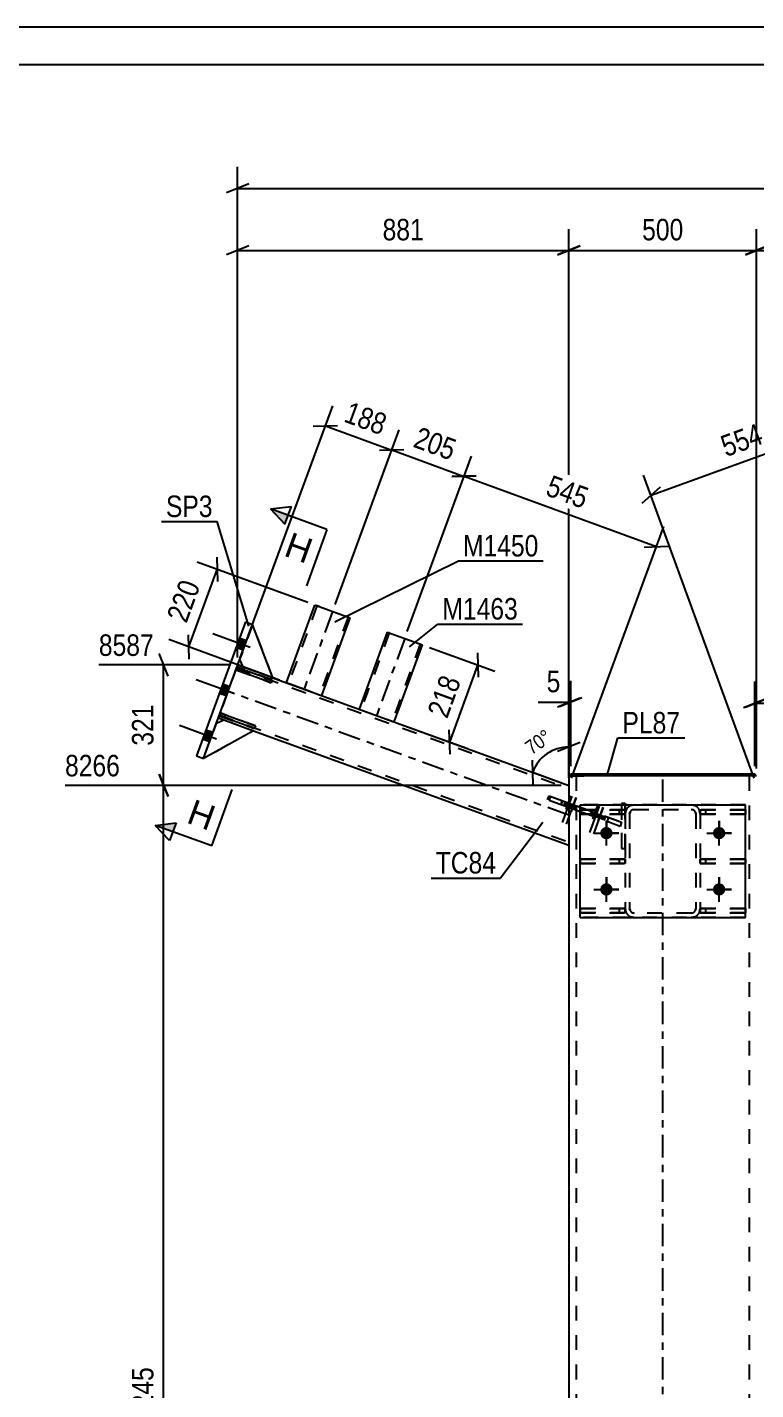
# Model space of a CAD drawing. Header units: millimetres. Extents: x 0 to 841, y 0 to 594.
# Drawn here: x 240 to 336.9, y 412.5 to 594 of the extents above; entities that cross this region are included whole.
import ezdxf

# ---------------------------------------------------------------- set-up
doc = ezdxf.new("R2010")
doc.units = ezdxf.units.MM
doc.linetypes.add('DXK_LINE_DOT2', pattern=[3.9198, 1.9599, -1.9599])
doc.linetypes.add('DXK_LINE_DOT3', pattern=[5.9187, 2.979, -0.9799, 0.9799, -0.9799])
doc.styles.add('Arial', font='ARIAL.TTF', dxfattribs={"height": 0.2})
doc.styles.add('Arial Narrow', font='ARIALN.TTF', dxfattribs={"height": 0.2})

# ---------------------------------------------------------------- blocks, each defined once
blk = doc.blocks.new('Unknown-682121906-1161')
at = {"color": 5, "linetype": 'Continuous'}
for p, q in [((841, 594), (0, 594)), ((836, 589), (5, 589))]:
    blk.add_line(p, q, dxfattribs=at)
blk = doc.blocks.new('Part-682121906-6436 - 6415')
at = {"color": 7, "linetype": 'DXK_LINE_DOT2'}
for p, q in [((319.53, 489.8), (313.53, 489.8)), ((313.53, 489.8), (313.53, 489.2)), ((313.53, 489.2), (319.53, 489.2)), ((318.78, 489.2), (318.78, 489.8)), ((319.53, 489.2), (319.53, 489.8))]:
    blk.add_line(p, q, dxfattribs=at)
blk = doc.blocks.new('Part-682121906-6425 - 6415')
at = {"color": 7, "linetype": 'DXK_LINE_DOT2'}
for p, q in [((313.53, 476.65), (319.53, 476.65)), ((313.53, 476.05), (313.53, 476.65)), ((319.53, 476.05), (313.53, 476.05)), ((318.78, 476.05), (318.78, 476.65)), ((319.53, 476.65), (319.53, 476.05))]:
    blk.add_line(p, q, dxfattribs=at)
blk = doc.blocks.new('Part-682121906-6421 - 6415')
at = {"color": 2, "linetype": 'Continuous'}
for p, q in [((312.28, 494.29), (312.28, 494.59)), ((312.28, 494.59), (336.78, 494.59)), ((313.12, 494.29), (312.28, 494.29)), ((336.78, 494.29), (335.94, 494.29)), ((336.78, 494.59), (336.78, 494.29))]:
    blk.add_line(p, q, dxfattribs=at)
at = {"color": 7, "linetype": 'DXK_LINE_DOT2'}
blk.add_line((335.94, 494.29), (313.12, 494.29), dxfattribs=at)
blk = doc.blocks.new('Part-682121906-6486 - 6415')
at = {"color": 7, "linetype": 'DXK_LINE_DOT2'}
for p, q in [((267.96, 509.08), (265.4, 502.03)), ((267.82, 508.7), (312.03, 492.61)), ((268.66, 508.82), (272.66, 507.37)), ((265.53, 502.41), (312.03, 485.48)), ((266.1, 501.77), (270.09, 500.32)), ((312.03, 493.04), (312.03, 485.06))]:
    blk.add_line(p, q, dxfattribs=at)
at = {"color": 2, "linetype": 'Continuous'}
for p, q in [((267.96, 509.08), (268.66, 508.82)), ((272.66, 507.37), (312.03, 493.04)), ((265.4, 502.03), (266.1, 501.77)), ((270.09, 500.32), (312.03, 485.06))]:
    blk.add_line(p, q, dxfattribs=at)
at = {"color": 7, "linetype": 'DXK_LINE_DOT3'}
blk.add_line((312.03, 489.05), (266.68, 505.55), dxfattribs=at)
blk = doc.blocks.new('Part-682121906-6422 - 6415')
at = {"color": 2, "linetype": 'Continuous'}
for p, q in [((313.53, 475.43), (313.53, 490.43)), ((313.53, 490.43), (335.53, 490.43)), ((335.53, 475.43), (335.53, 490.43)), ((313.53, 475.43), (335.53, 475.43))]:
    blk.add_line(p, q, dxfattribs=at)
blk = doc.blocks.new('Part-682121906-6423 - 6415')
at = {"color": 7, "linetype": 'DXK_LINE_DOT2'}
for p, q in [((313.53, 483.23), (319.53, 483.23)), ((313.53, 482.63), (313.53, 483.23)), ((318.78, 482.63), (318.78, 483.23)), ((319.53, 483.23), (319.53, 482.63)), ((319.53, 482.63), (313.53, 482.63))]:
    blk.add_line(p, q, dxfattribs=at)
blk = doc.blocks.new('Part-682121906-6424 - 6415')
at = {"color": 7, "linetype": 'DXK_LINE_DOT2'}
for p, q in [((313.53, 489.8), (319.53, 489.8)), ((313.53, 489.2), (313.53, 489.8)), ((319.53, 489.2), (313.53, 489.2)), ((318.78, 489.2), (318.78, 489.8)), ((319.53, 489.8), (319.53, 489.2))]:
    blk.add_line(p, q, dxfattribs=at)
blk = doc.blocks.new('Part-682121906-6426 - 6415')
at = {"color": 7, "linetype": 'DXK_LINE_DOT2'}
for p, q in [((329.53, 482.63), (329.53, 483.23)), ((329.53, 483.23), (335.53, 483.23)), ((330.28, 482.63), (330.28, 483.23)), ((335.53, 483.23), (335.53, 482.63)), ((335.53, 482.63), (329.53, 482.63))]:
    blk.add_line(p, q, dxfattribs=at)
blk = doc.blocks.new('Part-682121906-6427 - 6415')
at = {"color": 7, "linetype": 'DXK_LINE_DOT2'}
for p, q in [((335.53, 489.8), (329.53, 489.8)), ((329.53, 489.8), (329.53, 489.2)), ((329.53, 489.2), (335.53, 489.2)), ((330.28, 489.2), (330.28, 489.8)), ((335.53, 489.2), (335.53, 489.8))]:
    blk.add_line(p, q, dxfattribs=at)
blk = doc.blocks.new('Part-682121906-6428 - 6415')
at = {"color": 7, "linetype": 'DXK_LINE_DOT2'}
for p, q in [((335.53, 476.65), (329.53, 476.65)), ((329.53, 476.65), (329.53, 476.05)), ((329.53, 476.05), (335.53, 476.05)), ((330.28, 476.05), (330.28, 476.65)), ((335.53, 476.05), (335.53, 476.65))]:
    blk.add_line(p, q, dxfattribs=at)
blk = doc.blocks.new('Part-682121906-6429 - 6415')
at = {"color": 2, "linetype": 'Continuous'}
for p, q in [((319.03, 490.62), (319.03, 490.43)), ((319.03, 490.62), (319.53, 490.62)), ((319.53, 490.62), (319.53, 490.43))]:
    blk.add_line(p, q, dxfattribs=at)
at = {"color": 7, "linetype": 'DXK_LINE_DOT2'}
for p, q in [((319.03, 490.43), (319.03, 484.62)), ((319.53, 490.43), (319.53, 484.62)), ((319.03, 484.62), (319.53, 484.62))]:
    blk.add_line(p, q, dxfattribs=at)
blk = doc.blocks.new('Part-682121906-6430 - 6415')
at = {"color": 7, "linetype": 'DXK_LINE_DOT2'}
for p, q in [((319.53, 490.62), (319.03, 490.62)), ((319.03, 490.62), (319.03, 484.62)), ((319.53, 484.62), (319.53, 490.62)), ((319.03, 484.62), (319.53, 484.62))]:
    blk.add_line(p, q, dxfattribs=at)
blk = doc.blocks.new('Part-682121906-6433 - 6415')
at = {"color": 7, "linetype": 'DXK_LINE_DOT2'}
for p, q in [((329.53, 489.2), (329.53, 489.8)), ((329.53, 489.8), (335.53, 489.8)), ((335.53, 489.2), (329.53, 489.2)), ((330.28, 489.2), (330.28, 489.8)), ((335.53, 489.8), (335.53, 489.2))]:
    blk.add_line(p, q, dxfattribs=at)
blk = doc.blocks.new('Part-682121906-6434 - 6415')
at = {"color": 7, "linetype": 'DXK_LINE_DOT2'}
for p, q in [((329.53, 476.05), (329.53, 476.65)), ((329.53, 476.65), (335.53, 476.65)), ((335.53, 476.05), (329.53, 476.05)), ((330.28, 476.05), (330.28, 476.65)), ((335.53, 476.65), (335.53, 476.05))]:
    blk.add_line(p, q, dxfattribs=at)
blk = doc.blocks.new('Part-682121906-6435 - 6415')
at = {"color": 7, "linetype": 'DXK_LINE_DOT2'}
for p, q in [((319.53, 483.23), (313.53, 483.23)), ((313.53, 483.23), (313.53, 482.63)), ((318.78, 482.63), (318.78, 483.23)), ((319.53, 482.63), (319.53, 483.23)), ((313.53, 482.63), (319.53, 482.63))]:
    blk.add_line(p, q, dxfattribs=at)
blk = doc.blocks.new('Part-682121906-6437 - 6415')
at = {"color": 7, "linetype": 'DXK_LINE_DOT2'}
for p, q in [((319.53, 476.65), (313.53, 476.65)), ((313.53, 476.65), (313.53, 476.05)), ((313.53, 476.05), (319.53, 476.05)), ((318.78, 476.05), (318.78, 476.65)), ((319.53, 476.05), (319.53, 476.65))]:
    blk.add_line(p, q, dxfattribs=at)
blk = doc.blocks.new('Part-682121906-6438 - 6415')
at = {"color": 7, "linetype": 'DXK_LINE_DOT2'}
for p, q in [((335.53, 483.23), (329.53, 483.23)), ((329.53, 483.23), (329.53, 482.63)), ((330.28, 482.63), (330.28, 483.23)), ((335.53, 482.63), (335.53, 483.23)), ((329.53, 482.63), (335.53, 482.63))]:
    blk.add_line(p, q, dxfattribs=at)
blk = doc.blocks.new('Part-682121906-6472 - 6415')
at = {"color": 7, "linetype": 'DXK_LINE_DOT2'}
for p, q in [((320.73, 490.43), (320.27, 490.34)), ((320.27, 490.34), (320.73, 490.43)), ((320.73, 490.43), (328.33, 490.43)), ((328.79, 490.34), (328.33, 490.43)), ((328.33, 490.43), (328.79, 490.34)), ((319.62, 489.69), (319.53, 489.23)), ((319.53, 489.23), (319.62, 489.69)), ((319.53, 489.23), (319.53, 476.63)), ((320.13, 489.23), (320.18, 489.46)), ((320.18, 489.46), (320.13, 489.23)), ((320.13, 489.23), (320.13, 476.63)), ((320.5, 489.78), (320.73, 489.83)), ((320.73, 489.83), (320.5, 489.78)), ((320.73, 489.83), (328.33, 489.83)), ((328.33, 489.83), (328.56, 489.78)), ((328.56, 489.78), (328.33, 489.83)), ((328.89, 489.46), (328.93, 489.23)), ((328.93, 489.23), (328.89, 489.46)), ((328.93, 489.23), (328.93, 476.63)), ((329.53, 489.23), (329.44, 489.69)), ((329.44, 489.69), (329.53, 489.23)), ((329.53, 489.23), (329.53, 476.63)), ((319.53, 476.63), (319.62, 476.17)), ((319.62, 476.17), (319.53, 476.63)), ((320.18, 476.4), (320.13, 476.63)), ((320.13, 476.63), (320.18, 476.4)), ((320.27, 475.52), (320.73, 475.43)), ((320.73, 475.43), (320.27, 475.52)), ((320.73, 476.03), (320.5, 476.08)), ((320.5, 476.08), (320.73, 476.03)), ((328.33, 476.03), (320.73, 476.03)), ((320.73, 475.43), (328.33, 475.43)), ((328.56, 476.08), (328.33, 476.03)), ((328.33, 476.03), (328.56, 476.08)), ((328.33, 475.43), (328.79, 475.52)), ((328.79, 475.52), (328.33, 475.43)), ((328.93, 476.63), (328.89, 476.4)), ((328.89, 476.4), (328.93, 476.63)), ((329.44, 476.17), (329.53, 476.63)), ((329.53, 476.63), (329.44, 476.17))]:
    blk.add_line(p, q, dxfattribs=at)
at = {"color": 7, "linetype": 'DXK_LINE_DOT3'}
blk.add_line((324.53, 482.93), (324.53, 482.93), dxfattribs=at)
at = {"color": 7, "linetype": 'DXK_LINE_DOT2'}
for centre, radius, start, end in [((320.73, 489.23), 1.2, 112.5, 157.5), ((320.73, 489.23), 1.2, 112.5, 157.5), ((328.33, 489.23), 1.2, 22.5, 67.5), ((328.33, 489.23), 1.2, 22.5, 67.5), ((320.73, 489.23), 0.6, 112.5, 157.5), ((320.73, 489.23), 0.6, 112.5, 157.5), ((328.33, 489.23), 0.6, 22.5, 67.5), ((328.33, 489.23), 0.6, 22.5, 67.5), ((320.73, 476.63), 1.2, 202.5, 247.5), ((320.73, 476.63), 1.2, 202.5, 247.5), ((320.73, 476.63), 0.6, 202.5, 247.5), ((320.73, 476.63), 0.6, 202.5, 247.5), ((328.33, 476.63), 0.6, 292.5, 337.5), ((328.33, 476.63), 0.6, 292.5, 337.5), ((328.33, 476.63), 1.2, 292.5, 337.5), ((328.33, 476.63), 1.2, 292.5, 337.5)]:
    blk.add_arc(centre, radius, start, end, dxfattribs=at)
blk = doc.blocks.new('Part-682121906-6474 - 6415')
at = {"color": 7, "linetype": 'DXK_LINE_DOT2'}
for p, q in [((313.53, 475.43), (313.53, 490.43)), ((335.53, 490.43), (313.53, 490.43)), ((335.53, 475.43), (335.53, 490.43)), ((335.53, 475.43), (313.53, 475.43))]:
    blk.add_line(p, q, dxfattribs=at)
blk = doc.blocks.new('Part-682121906-6475 - 6415')
at = {"color": 7, "linetype": 'DXK_LINE_DOT2'}
for p, q in [((320.73, 490.43), (320.27, 490.34)), ((320.27, 490.34), (320.73, 490.43)), ((320.73, 490.43), (328.33, 490.43)), ((328.79, 490.34), (328.33, 490.43)), ((328.33, 490.43), (328.79, 490.34)), ((319.62, 489.69), (319.53, 489.23)), ((319.53, 489.23), (319.62, 489.69)), ((319.53, 489.23), (319.53, 476.63)), ((320.13, 489.23), (320.18, 489.46)), ((320.18, 489.46), (320.13, 489.23)), ((320.13, 489.23), (320.13, 476.63)), ((320.5, 489.78), (320.73, 489.83)), ((320.73, 489.83), (320.5, 489.78)), ((320.73, 489.83), (328.33, 489.83)), ((328.33, 489.83), (328.56, 489.78)), ((328.56, 489.78), (328.33, 489.83)), ((328.89, 489.46), (328.93, 489.23)), ((328.93, 489.23), (328.89, 489.46)), ((328.93, 489.23), (328.93, 476.63)), ((329.53, 489.23), (329.44, 489.69)), ((329.44, 489.69), (329.53, 489.23)), ((329.53, 489.23), (329.53, 476.63)), ((319.53, 476.63), (319.62, 476.17)), ((319.62, 476.17), (319.53, 476.63)), ((320.18, 476.4), (320.13, 476.63)), ((320.13, 476.63), (320.18, 476.4)), ((320.27, 475.52), (320.73, 475.43)), ((320.73, 475.43), (320.27, 475.52)), ((320.73, 476.03), (320.5, 476.08)), ((320.5, 476.08), (320.73, 476.03)), ((328.33, 476.03), (320.73, 476.03)), ((320.73, 475.43), (328.33, 475.43)), ((328.56, 476.08), (328.33, 476.03)), ((328.33, 476.03), (328.56, 476.08)), ((328.33, 475.43), (328.79, 475.52)), ((328.79, 475.52), (328.33, 475.43)), ((328.93, 476.63), (328.89, 476.4)), ((328.89, 476.4), (328.93, 476.63)), ((329.44, 476.17), (329.53, 476.63)), ((329.53, 476.63), (329.44, 476.17))]:
    blk.add_line(p, q, dxfattribs=at)
at = {"color": 7, "linetype": 'DXK_LINE_DOT3'}
blk.add_line((324.53, 482.93), (324.53, 482.93), dxfattribs=at)
at = {"color": 7, "linetype": 'DXK_LINE_DOT2'}
for centre, radius, start, end in [((320.73, 489.23), 1.2, 112.5, 157.5), ((320.73, 489.23), 1.2, 112.5, 157.5), ((328.33, 489.23), 1.2, 22.5, 67.5), ((328.33, 489.23), 1.2, 22.5, 67.5), ((320.73, 489.23), 0.6, 112.5, 157.5), ((320.73, 489.23), 0.6, 112.5, 157.5), ((328.33, 489.23), 0.6, 22.5, 67.5), ((328.33, 489.23), 0.6, 22.5, 67.5), ((320.73, 476.63), 1.2, 202.5, 247.5), ((320.73, 476.63), 1.2, 202.5, 247.5), ((320.73, 476.63), 0.6, 202.5, 247.5), ((320.73, 476.63), 0.6, 202.5, 247.5), ((328.33, 476.63), 0.6, 292.5, 337.5), ((328.33, 476.63), 0.6, 292.5, 337.5), ((328.33, 476.63), 1.2, 292.5, 337.5), ((328.33, 476.63), 1.2, 292.5, 337.5)]:
    blk.add_arc(centre, radius, start, end, dxfattribs=at)
blk = doc.blocks.new('Part-682121906-6514 - 6415')
at = {"color": 2, "linetype": 'Continuous'}
for p, q in [((268.99, 514.82), (262.49, 496.97)), ((263.43, 496.63), (269.93, 514.48)), ((268.99, 514.82), (269.93, 514.48)), ((262.49, 496.97), (263.43, 496.63))]:
    blk.add_line(p, q, dxfattribs=at)
blk = doc.blocks.new('Bolt-682121906-6526 - 6415')
at = {"color": 1, "linetype": 'Continuous'}
for p, q in [((317.03, 488.33), (317.03, 487.23)), ((332.03, 488.33), (332.03, 487.23)), ((315.38, 486.68), (316.48, 486.68)), ((318.68, 486.68), (317.58, 486.68)), ((330.38, 486.68), (331.48, 486.68)), ((333.68, 486.68), (332.58, 486.68)), ((317.03, 485.03), (317.03, 486.13)), ((332.03, 485.03), (332.03, 486.13)), ((315.38, 479.18), (316.48, 479.18)), ((317.03, 480.83), (317.03, 479.73)), ((318.68, 479.18), (317.58, 479.18)), ((330.38, 479.18), (331.48, 479.18)), ((332.03, 480.83), (332.03, 479.73)), ((333.68, 479.18), (332.58, 479.18)), ((317.03, 477.53), (317.03, 478.63)), ((332.03, 477.53), (332.03, 478.63))]:
    blk.add_line(p, q, dxfattribs=at)
blk = doc.blocks.new('Bolt-682121906-6529 - 6415')
at = {"linetype": 'Continuous'}
for points in [[(268.68, 511.05), (269.12, 512.27), (268.18, 512.62), (267.74, 511.39)], [(268.68, 511.05), (269.12, 512.27), (268.18, 512.62), (267.74, 511.39)], [(268.68, 511.05), (269.12, 512.27), (268.18, 512.62), (267.74, 511.39)], [(266.46, 504.94), (266.9, 506.17), (265.96, 506.51), (265.52, 505.29)], [(266.46, 504.94), (266.9, 506.17), (265.96, 506.51), (265.52, 505.29)], [(264.23, 498.84), (264.68, 500.06), (263.74, 500.4), (263.29, 499.18)], [(264.23, 498.84), (264.68, 500.06), (263.74, 500.4), (263.29, 499.18)], [(264.23, 498.84), (264.68, 500.06), (263.74, 500.4), (263.29, 499.18)]]:
    blk.add_hatch(color=1, dxfattribs=at).paths.add_polyline_path(points)
at = {"color": 1, "linetype": 'Continuous'}
for p, q in [((269.61, 511.41), (264.67, 513.2)), ((269.61, 511.41), (264.67, 513.2)), ((269.61, 511.41), (264.67, 513.2)), ((269.12, 512.27), (268.18, 512.62)), ((269.12, 512.27), (268.18, 512.62)), ((269.12, 512.27), (268.18, 512.62)), ((268.68, 511.05), (267.74, 511.39)), ((268.68, 511.05), (267.74, 511.39)), ((268.68, 511.05), (267.74, 511.39)), ((267.38, 505.3), (262.45, 507.09)), ((267.38, 505.3), (262.45, 507.09)), ((266.9, 506.17), (265.96, 506.51)), ((266.9, 506.17), (265.96, 506.51)), ((266.46, 504.94), (265.52, 505.29)), ((266.46, 504.94), (265.52, 505.29)), ((265.16, 499.19), (260.23, 500.99)), ((265.16, 499.19), (260.23, 500.99)), ((265.16, 499.19), (260.23, 500.99)), ((264.23, 498.84), (263.29, 499.18)), ((264.23, 498.84), (263.29, 499.18)), ((264.23, 498.84), (263.29, 499.18)), ((264.68, 500.06), (263.74, 500.4)), ((264.68, 500.06), (263.74, 500.4)), ((264.68, 500.06), (263.74, 500.4))]:
    blk.add_line(p, q, dxfattribs=at)
blk = doc.blocks.new('Bolt-682121906-6530 - 6415')
at = {"linetype": 'Continuous'}
for points in [[(316.21, 486.68, -1), (317.86, 486.68, -1)], [(331.21, 486.68, -1), (332.86, 486.68, -1)], [(316.21, 479.18, -1), (317.86, 479.18, -1)], [(331.21, 479.18, -1), (332.86, 479.18, -1)]]:
    blk.add_hatch(color=1, dxfattribs=at).paths.add_polyline_path(points)
at = {"color": 1, "linetype": 'Continuous'}
for p, q in [((317.03, 485.03), (317.03, 488.33)), ((332.03, 485.03), (332.03, 488.33)), ((315.38, 486.68), (318.68, 486.68)), ((330.38, 486.68), (333.68, 486.68)), ((315.38, 479.18), (318.68, 479.18)), ((317.03, 477.53), (317.03, 480.83)), ((330.38, 479.18), (333.68, 479.18)), ((332.03, 477.53), (332.03, 480.83))]:
    blk.add_line(p, q, dxfattribs=at)
blk = doc.blocks.new('Bolt-682121906-6531 - 6415')
at = {"linetype": 'Continuous'}
for points in [[(312.52, 490.52), (311.67, 490.83), (311.47, 490.26), (312.32, 489.96)], [(313.06, 490.32), (312.22, 490.63), (312.01, 490.07), (312.86, 489.76)], [(316.15, 489.2), (315.31, 489.5), (315.1, 488.94), (315.95, 488.63)], [(316.7, 489), (315.85, 489.31), (315.65, 488.74), (316.49, 488.44)]]:
    blk.add_hatch(color=1, dxfattribs=at).paths.add_polyline_path(points)
at = {"color": 1, "linetype": 'Continuous'}
for p, q in [((312.44, 491.61), (311.16, 488.09)), ((311.67, 490.83), (311.47, 490.26)), ((312.98, 491.41), (311.7, 487.89)), ((312.22, 490.63), (312.01, 490.07)), ((312.52, 490.52), (312.32, 489.96)), ((313.06, 490.32), (312.86, 489.76)), ((316.07, 490.29), (314.79, 486.77)), ((316.62, 490.09), (315.33, 486.57)), ((315.31, 489.5), (315.1, 488.94)), ((315.85, 489.31), (315.65, 488.74)), ((316.15, 489.2), (315.95, 488.63)), ((316.7, 489), (316.49, 488.44))]:
    blk.add_line(p, q, dxfattribs=at)
blk = doc.blocks.new('Part-682121906-6534 - 6415')
at = {"color": 2, "linetype": 'Continuous'}
for p, q in [((309.43, 491.01), (309.63, 491.57)), ((313.53, 489.51), (309.43, 491.01)), ((309.63, 491.57), (313.53, 490.15))]:
    blk.add_line(p, q, dxfattribs=at)
at = {"color": 7, "linetype": 'DXK_LINE_DOT2'}
for p, q in [((310.97, 490.44), (311.18, 491.01)), ((313.53, 490.15), (319.06, 488.14)), ((318.85, 487.58), (313.53, 489.51)), ((317.15, 488.2), (317.35, 488.76)), ((319.06, 488.14), (318.85, 487.58))]:
    blk.add_line(p, q, dxfattribs=at)
blk = doc.blocks.new('Part-682121906-6535 - 6415')
at = {"color": 7, "linetype": 'DXK_LINE_DOT2'}
for p, q in [((309.21, 491.09), (309.41, 491.65)), ((318.85, 487.58), (309.21, 491.09)), ((309.41, 491.65), (319.06, 488.14)), ((311.18, 491.01), (310.97, 490.44)), ((316.73, 488.35), (316.94, 488.91)), ((319.06, 488.14), (318.85, 487.58))]:
    blk.add_line(p, q, dxfattribs=at)
blk = doc.blocks.new('Part-682121906-6544 - 6415')
at = {"color": 7, "linetype": 'DXK_LINE_DOT2'}
blk.add_line((269.93, 514.48), (268.22, 509.78), dxfattribs=at)
at = {"color": 2, "linetype": 'Continuous'}
for p, q in [((272.66, 507.37), (269.93, 514.48)), ((268.22, 509.78), (268.66, 508.82)), ((272.66, 507.37), (268.66, 508.82))]:
    blk.add_line(p, q, dxfattribs=at)
blk = doc.blocks.new('Part-682121906-6545 - 6415')
at = {"color": 7, "linetype": 'DXK_LINE_DOT2'}
for p, q in [((269.93, 514.48), (268.22, 509.78)), ((272.66, 507.37), (269.93, 514.48)), ((268.22, 509.78), (268.66, 508.82)), ((268.66, 508.82), (272.66, 507.37))]:
    blk.add_line(p, q, dxfattribs=at)
blk = doc.blocks.new('Part-682121906-6546 - 6415')
at = {"color": 2, "linetype": 'Continuous'}
for p, q in [((265.5, 502.31), (265.63, 502.69)), ((265.63, 502.69), (270.33, 500.98)), ((270.2, 500.6), (265.5, 502.31)), ((270.33, 500.98), (270.2, 500.6))]:
    blk.add_line(p, q, dxfattribs=at)
at = {"color": 7, "linetype": 'DXK_LINE_DOT2'}
blk.add_line((266.2, 502.06), (266.34, 502.43), dxfattribs=at)
blk = doc.blocks.new('Part-682121906-6547 - 6415')
at = {"color": 2, "linetype": 'Continuous'}
for p, q in [((267.72, 508.42), (267.86, 508.8)), ((272.42, 506.71), (267.72, 508.42)), ((267.86, 508.8), (272.56, 507.09)), ((272.56, 507.09), (272.42, 506.71))]:
    blk.add_line(p, q, dxfattribs=at)
at = {"color": 7, "linetype": 'DXK_LINE_DOT2'}
blk.add_line((268.43, 508.16), (268.56, 508.54), dxfattribs=at)
blk = doc.blocks.new('Part-682121906-6548 - 6415')
at = {"color": 7, "linetype": 'DXK_LINE_DOT2'}
for p, q in [((265.63, 502.69), (265.5, 502.31)), ((270.33, 500.98), (265.63, 502.69)), ((265.5, 502.31), (270.2, 500.6)), ((266.34, 502.43), (266.2, 502.06)), ((270.2, 500.6), (270.33, 500.98))]:
    blk.add_line(p, q, dxfattribs=at)
blk = doc.blocks.new('Part-682121906-6549 - 6415')
at = {"color": 7, "linetype": 'DXK_LINE_DOT2'}
for p, q in [((267.86, 508.8), (267.72, 508.42)), ((267.72, 508.42), (272.42, 506.71)), ((272.56, 507.09), (267.86, 508.8)), ((268.56, 508.54), (268.43, 508.16)), ((272.42, 506.71), (272.56, 507.09))]:
    blk.add_line(p, q, dxfattribs=at)
blk = doc.blocks.new('Bolt-682121906-6556 - 6415')
at = {"color": 1, "linetype": 'DXK_LINE_DOT2'}
for p, q in [((312.3, 491.66), (311.01, 488.14)), ((311.53, 490.88), (311.33, 490.32)), ((313, 491.41), (311.72, 487.88)), ((312.24, 490.62), (312.03, 490.06)), ((312.38, 490.57), (312.17, 490.01)), ((313.08, 490.31), (312.88, 489.75)), ((315.84, 490.38), (314.56, 486.85)), ((316.55, 490.12), (315.26, 486.59)), ((315.07, 489.59), (314.87, 489.03)), ((315.78, 489.33), (315.58, 488.77)), ((315.92, 489.28), (315.71, 488.72)), ((316.63, 489.02), (316.42, 488.46))]:
    blk.add_line(p, q, dxfattribs=at)
blk = doc.blocks.new('Part-682121906-6571 - 6415')
at = {"color": 2, "linetype": 'Continuous'}
for p, q in [((312.03, 494.29), (312.03, 490.7)), ((312.03, 494.29), (312.28, 494.29)), ((313.12, 494.29), (314.03, 494.29)), ((335.94, 494.29), (314.03, 494.29)), ((337.03, 494.29), (336.78, 494.29)), ((312.03, 490.06), (312.03, 295.53))]:
    blk.add_line(p, q, dxfattribs=at)
at = {"color": 7, "linetype": 'DXK_LINE_DOT2'}
for p, q in [((312.18, 494.29), (313.12, 494.29)), ((313.03, 494.29), (313.03, 295.53)), ((336.78, 494.29), (335.74, 494.29)), ((336.03, 494.29), (336.03, 295.53)), ((312.03, 490.7), (312.03, 490.06))]:
    blk.add_line(p, q, dxfattribs=at)
at = {"color": 7, "linetype": 'DXK_LINE_DOT3'}
blk.add_line((324.53, 295.53), (324.53, 494.29), dxfattribs=at)
blk = doc.blocks.new('Part-682121906-6582 - 6415')
at = {"color": 7, "linetype": 'DXK_LINE_DOT2'}
blk.add_line((263.43, 496.63), (265.14, 501.33), dxfattribs=at)
at = {"color": 2, "linetype": 'Continuous'}
for p, q in [((265.14, 501.33), (266.1, 501.77)), ((266.1, 501.77), (270.09, 500.32)), ((270.09, 500.32), (263.43, 496.63))]:
    blk.add_line(p, q, dxfattribs=at)
blk = doc.blocks.new('Part-682121906-6583 - 6415')
at = {"color": 7, "linetype": 'DXK_LINE_DOT2'}
for p, q in [((263.43, 496.63), (265.14, 501.33)), ((265.14, 501.33), (266.1, 501.77)), ((266.1, 501.77), (270.09, 500.32)), ((270.09, 500.32), (263.43, 496.63))]:
    blk.add_line(p, q, dxfattribs=at)
blk = doc.blocks.new('Part-682121906-23471 - 6415')
at = {"color": 2, "linetype": 'Continuous'}
for p, q in [((274.45, 506.72), (278.24, 517.04)), ((278.24, 517.04), (278.28, 517.03)), ((278.28, 517.03), (278.4, 516.98)), ((278.8, 516.84), (278.4, 516.98)), ((278.8, 516.84), (282.93, 515.33)), ((279.15, 505.01), (282.93, 515.33)), ((274.45, 506.72), (276.89, 505.83))]:
    blk.add_line(p, q, dxfattribs=at)
at = {"color": 7, "linetype": 'DXK_LINE_DOT2'}
for p, q in [((278.52, 516.94), (274.73, 506.62)), ((278.4, 516.98), (278.8, 516.84)), ((278.52, 516.94), (278.54, 516.93)), ((278.54, 516.93), (278.58, 516.92)), ((278.58, 516.92), (278.6, 516.91)), ((282.65, 515.43), (278.87, 505.1)), ((276.89, 505.83), (279.15, 505)), ((279.15, 505.01), (279.15, 505)), ((279.15, 505), (279.15, 505.01))]:
    blk.add_line(p, q, dxfattribs=at)
at = {"color": 7, "linetype": 'DXK_LINE_DOT3'}
blk.add_line((280.59, 516.19), (276.8, 505.86), dxfattribs=at)
blk = doc.blocks.new('Part-682121906-23472 - 6415')
at = {"color": 2, "linetype": 'Continuous'}
for p, q in [((287.84, 513.46), (284.11, 503.2)), ((287.84, 513.46), (287.88, 513.44)), ((287.88, 513.44), (288, 513.4)), ((288, 513.4), (292.54, 511.75)), ((288.8, 501.49), (292.54, 511.75))]:
    blk.add_line(p, q, dxfattribs=at)
at = {"color": 7, "linetype": 'DXK_LINE_DOT2'}
for p, q in [((288.12, 513.35), (284.39, 503.1)), ((288.12, 513.35), (288.14, 513.35)), ((288.14, 513.35), (288.19, 513.33)), ((288.19, 513.33), (288.14, 513.35)), ((288.14, 513.35), (288.19, 513.33)), ((288.19, 513.33), (288.2, 513.32)), ((292.26, 511.85), (288.52, 501.59)), ((284.11, 503.2), (288.8, 501.49))]:
    blk.add_line(p, q, dxfattribs=at)
at = {"color": 7, "linetype": 'DXK_LINE_DOT3'}
blk.add_line((290.19, 512.6), (286.46, 502.35), dxfattribs=at)
blk = doc.blocks.new('StraightDimension-682121906-36304 - 6415')
at = {"color": 7, "linetype": 'Continuous'}
for p, q in [((312.03, 495.29), (312.03, 506.94)), ((312.28, 495.59), (312.28, 506.94)), ((310.53, 503.49), (313.53, 504.69)), ((313.78, 504.69), (310.78, 503.49)), ((312.03, 504.09), (312.28, 504.09))]:
    blk.add_line(p, q, dxfattribs=at)
at = {"color": 0}
blk.add_wipeout([(311.51, 504.84), (311.51, 509.04), (308.48, 509.04), (308.48, 504.84)], dxfattribs=at)
at = {"color": 7, "linetype": 'Continuous'}
blk.add_line((312.03, 504.09), (307.95, 504.09), dxfattribs=at)
blk.add_line((312.03, 504.09), (307.95, 504.09), dxfattribs=at)
at = {"color": 3, "style": 'Arial Narrow'}
blk.add_text('5', height=2.86, dxfattribs=at).set_placement((309.08, 505.44))
blk = doc.blocks.new('StraightDimension-682121906-28164 - 6415')
at = {"color": 7, "linetype": 'Continuous'}
for p, q in [((356.06, 521.78), (348.03, 543.83)), ((322.97, 531.67), (349, 541.15)), ((347.8, 540.07), (350.21, 542.23)), ((336.69, 493.98), (321.99, 534.35)), ((324.17, 532.75), (321.76, 530.59))]:
    blk.add_line(p, q, dxfattribs=at)
at = {"color": 0}
blk.add_wipeout([(338.87, 538.26), (337.43, 542.21), (331.15, 539.92), (332.59, 535.97)], dxfattribs=at)
at = {"color": 3, "style": 'Arial Narrow'}
blk.add_text('554', height=2.863, rotation=20.0077, dxfattribs=at).set_placement((332.95, 536.74))
blk = doc.blocks.new('StraightDimension-682121906-36313 - 6415')
at = {"color": 7, "linetype": 'Continuous'}
for p, q in [((336.78, 495.59), (336.78, 506.85)), ((337.03, 495.29), (337.03, 506.85)), ((335.28, 503.4), (338.28, 504.6)), ((338.53, 504.6), (335.53, 503.4)), ((336.78, 504), (337.03, 504))]:
    blk.add_line(p, q, dxfattribs=at)
at = {"color": 0}
blk.add_wipeout([(340.59, 504.75), (340.59, 508.95), (337.56, 508.95), (337.56, 504.75)], dxfattribs=at)
at = {"color": 7, "linetype": 'Continuous'}
blk.add_line((337.03, 504), (341.11, 504), dxfattribs=at)
blk.add_line((337.03, 504), (341.11, 504), dxfattribs=at)
at = {"color": 3, "style": 'Arial Narrow'}
blk.add_text('5', height=2.86, dxfattribs=at).set_placement((338.16, 505.35))
blk = doc.blocks.new('StraightDimension-682121906-27994 - 6415')
at = {"color": 7, "linetype": 'Continuous'}
for p, q in [((268.3, 510.02), (280.62, 543.6)), ((278.02, 540.88), (281.25, 540.98)), ((279.63, 540.93), (288.47, 537.69)), ((280.93, 517.12), (289.45, 540.37)), ((290.08, 537.74), (286.85, 537.64))]:
    blk.add_line(p, q, dxfattribs=at)
at = {"color": 0}
blk.add_wipeout([(287.45, 538.86), (288.89, 542.81), (282.62, 545.11), (281.17, 541.16)], dxfattribs=at)
at = {"color": 3, "style": 'Arial Narrow'}
blk.add_text('188', height=2.863, rotation=-20.128, dxfattribs=at).set_placement((281.94, 541.52))
blk = doc.blocks.new('AngleDimension-682121906-6592 - 6415')
at = {"color": 7, "linetype": 'Continuous'}
for p, q in [((313.53, 498.75), (310.53, 497.55)), ((312.03, 494.04), (312.03, 498.15)), ((312.03, 498.15), (312.03, 493.04)), ((307.28, 493.17), (307.18, 496.4)), ((307.23, 494.78), (312.03, 493.04))]:
    blk.add_line(p, q, dxfattribs=at)
blk.add_arc((312.03, 493.04), 5.11, 90, 160, dxfattribs=at)
at = {"color": 0}
blk.add_wipeout([(310.52, 498.95), (308.92, 501.24), (305.39, 498.77), (306.99, 496.48)], dxfattribs=at)
at = {"color": 3, "style": 'Arial Narrow'}
blk.add_text('70°', height=1.909, rotation=35.002, dxfattribs=at).set_placement((307.09, 497.04))
blk = doc.blocks.new('StraightDimension-682121906-19711 - 6415')
at = {"color": 7, "linetype": 'Continuous'}
for p, q in [((258.7, 507.58), (257.5, 510.58)), ((266.96, 509.08), (249.49, 509.08)), ((258.1, 493.04), (258.1, 509.08)), ((257.5, 494.54), (258.7, 491.54)), ((311.03, 493.04), (244.99, 493.04))]:
    blk.add_line(p, q, dxfattribs=at)
at = {"color": 0, "linetype": 'Continuous'}
blk.add_wipeout([(257.4, 509.68), (257.4, 513.88), (248.89, 513.88), (248.89, 509.68)], dxfattribs=at)
at = {"color": 0}
blk.add_wipeout([(257.35, 504.4), (253.15, 504.4), (253.15, 497.72), (257.35, 497.72)], dxfattribs=at)
at = {"color": 3, "linetype": 'Continuous', "style": 'Arial Narrow'}
blk.add_text('8587', height=2.863, dxfattribs=at).set_placement((249.49, 510.28))
at = {"color": 3, "style": 'Arial Narrow'}
blk.add_text('321', height=2.863, rotation=90.0002, dxfattribs=at).set_placement((256.75, 498.32))
blk = doc.blocks.new('StraightDimension-682121906-19712 - 6415')
at = {"color": 7, "linetype": 'Continuous'}
for p, q in [((258.7, 491.54), (257.5, 494.54)), ((311.03, 493.04), (244.99, 493.04)), ((258.1, 330.78), (258.1, 493.04)), ((257.5, 332.28), (258.7, 329.28)), ((299.19, 330.78), (249.49, 330.78))]:
    blk.add_line(p, q, dxfattribs=at)
at = {"color": 0, "linetype": 'Continuous'}
blk.add_wipeout([(252.9, 493.64), (252.9, 497.84), (244.39, 497.84), (244.39, 493.64)], dxfattribs=at)
at = {"color": 0}
blk.add_wipeout([(257.35, 416.16), (253.15, 416.16), (253.15, 407.65), (257.35, 407.65)], dxfattribs=at)
at = {"color": 3, "linetype": 'Continuous', "style": 'Arial Narrow'}
blk.add_text('8266', height=2.863, dxfattribs=at).set_placement((244.99, 494.24))
at = {"color": 3, "style": 'Arial Narrow'}
blk.add_text('3245', height=2.863, rotation=90.0002, dxfattribs=at).set_placement((256.75, 408.25))
blk = doc.blocks.new('StraightDimension-682121906-19841 - 6415')
at = {"color": 7, "linetype": 'Continuous'}
for p, q in [((267.96, 510.08), (267.96, 575.39)), ((429.53, 527.71), (429.53, 575.39)), ((269.46, 573.14), (266.46, 571.94)), ((267.96, 572.54), (429.53, 572.54)), ((428.03, 571.94), (431.03, 573.14))]:
    blk.add_line(p, q, dxfattribs=at)
at = {"color": 0}
blk.add_wipeout([(353, 573.29), (353, 577.49), (344.49, 577.49), (344.49, 573.29)], dxfattribs=at)
at = {"color": 3, "style": 'Arial Narrow'}
blk.add_text('3231', height=2.863, dxfattribs=at).set_placement((345.09, 573.89))
blk = doc.blocks.new('StraightDimension-682121906-19894 - 6415')
at = {"color": 7, "linetype": 'Continuous'}
for p, q in [((337.03, 495.29), (337.03, 567.12)), ((429.53, 527.71), (429.53, 567.12)), ((338.53, 564.87), (335.53, 563.67)), ((428.03, 563.67), (431.03, 564.87)), ((337.03, 564.27), (429.53, 564.27))]:
    blk.add_line(p, q, dxfattribs=at)
at = {"color": 0}
blk.add_wipeout([(387.54, 565.02), (387.54, 569.22), (379.03, 569.22), (379.03, 565.02)], dxfattribs=at)
at = {"color": 3, "style": 'Arial Narrow'}
blk.add_text('1850', height=2.863, dxfattribs=at).set_placement((379.63, 565.62))
blk = doc.blocks.new('StraightDimension-682121906-19895 - 6415')
at = {"color": 7, "linetype": 'Continuous'}
for p, q in [((312.03, 495.29), (312.03, 567.12)), ((337.03, 495.29), (337.03, 567.12)), ((313.53, 564.87), (310.53, 563.67)), ((335.53, 563.67), (338.53, 564.87)), ((312.03, 564.27), (337.03, 564.27))]:
    blk.add_line(p, q, dxfattribs=at)
at = {"color": 0}
blk.add_wipeout([(327.87, 565.02), (327.87, 569.22), (321.19, 569.22), (321.19, 565.02)], dxfattribs=at)
at = {"color": 3, "style": 'Arial Narrow'}
blk.add_text('500', height=2.863, dxfattribs=at).set_placement((321.79, 565.62))
blk = doc.blocks.new('StraightDimension-682121906-19896 - 6415')
at = {"color": 7, "linetype": 'Continuous'}
for p, q in [((267.96, 510.08), (267.96, 567.12)), ((312.03, 495.29), (312.03, 567.12)), ((269.46, 564.87), (266.46, 563.67)), ((310.53, 563.67), (313.53, 564.87)), ((267.96, 564.27), (312.03, 564.27))]:
    blk.add_line(p, q, dxfattribs=at)
at = {"color": 0}
blk.add_wipeout([(293.34, 565.02), (293.34, 569.22), (286.65, 569.22), (286.65, 565.02)], dxfattribs=at)
at = {"color": 3, "style": 'Arial Narrow'}
blk.add_text('881', height=2.863, dxfattribs=at).set_placement((287.25, 565.62))
blk = doc.blocks.new('StraightDimension-682121906-27817 - 6415')
at = {"color": 7, "linetype": 'Continuous'}
for p, q in [((277.3, 517.39), (262.58, 522.78)), ((265.2, 523.42), (265.3, 520.19)), ((261.47, 511.48), (265.25, 521.8)), ((273.54, 507.05), (258.79, 512.46)), ((261.51, 509.86), (261.42, 513.09))]:
    blk.add_line(p, q, dxfattribs=at)
at = {"color": 0}
blk.add_wipeout([(263.81, 520.03), (259.86, 521.48), (257.56, 515.2), (261.51, 513.76)], dxfattribs=at)
at = {"color": 3, "style": 'Arial Narrow'}
blk.add_text('220', height=2.863, rotation=69.8722, dxfattribs=at).set_placement((261.15, 514.53))
blk = doc.blocks.new('StraightDimension-682121906-27846 - 6415')
at = {"color": 7, "linetype": 'Continuous'}
for p, q in [((293.48, 511.4), (302.17, 508.24)), ((299.86, 510.68), (299.97, 507.45)), ((296.18, 498.81), (299.91, 509.06)), ((289.74, 501.15), (298.44, 497.99)), ((296.23, 497.19), (296.13, 500.42))]:
    blk.add_line(p, q, dxfattribs=at)
at = {"color": 0}
blk.add_wipeout([(298.49, 507.33), (294.54, 508.77), (292.25, 502.49), (296.2, 501.05)], dxfattribs=at)
at = {"color": 3, "style": 'Arial Narrow'}
blk.add_text('218', height=2.863, rotation=69.9983, dxfattribs=at).set_placement((295.84, 501.82))
blk = doc.blocks.new('StraightDimension-682121906-27992 - 6415')
at = {"color": 7, "linetype": 'Continuous'}
for p, q in [((290.53, 513.54), (299.09, 536.88)), ((299.72, 534.25), (296.49, 534.16)), ((298.11, 534.2), (323.69, 524.83)), ((312.38, 493.98), (324.67, 527.51)), ((322.07, 524.78), (325.3, 524.88))]:
    blk.add_line(p, q, dxfattribs=at)
at = {"color": 0}
blk.add_wipeout([(314.29, 529.07), (315.74, 533.01), (309.46, 535.31), (308.02, 531.37)], dxfattribs=at)
at = {"color": 3, "style": 'Arial Narrow'}
blk.add_text('545', height=2.863, rotation=-20.128, dxfattribs=at).set_placement((308.79, 531.73))
blk = doc.blocks.new('StraightDimension-682121906-27993 - 6415')
at = {"color": 7, "linetype": 'Continuous'}
for p, q in [((280.93, 517.12), (289.46, 540.39)), ((286.86, 537.66), (290.09, 537.76)), ((288.47, 537.71), (298.1, 534.18)), ((290.53, 513.54), (299.08, 536.86)), ((299.71, 534.23), (296.48, 534.14))]:
    blk.add_line(p, q, dxfattribs=at)
at = {"color": 0}
blk.add_wipeout([(296.68, 535.5), (298.13, 539.44), (291.85, 541.74), (290.41, 537.8)], dxfattribs=at)
at = {"color": 3, "style": 'Arial Narrow'}
blk.add_text('205', height=2.863, rotation=-20.128, dxfattribs=at).set_placement((291.18, 538.16))
blk = doc.blocks.new('Mark-682121906-6417 - 6415')
at = {"color": 0}
blk.add_wipeout([(326.85, 499.95), (326.85, 502.95), (319.17, 502.95), (319.17, 499.95)], dxfattribs=at)
blk.add_wipeout([(326.85, 499.95), (326.85, 502.95), (319.17, 502.95), (319.17, 499.95)], dxfattribs=at)
at = {"color": 30, "linetype": 'Continuous'}
for p, q in [((317.2, 494.51), (318.57, 499.35)), ((318.57, 499.35), (327.45, 499.35))]:
    blk.add_line(p, q, dxfattribs=at)
at = {"color": 3, "style": 'Arial Narrow'}
blk.add_text('PL87', height=2.863, dxfattribs=at).set_placement((319.17, 499.95))
blk = doc.blocks.new('Mark-682121906-6510 - 6415')
at = {"color": 0}
blk.add_wipeout([(264.63, 528.77), (264.63, 531.77), (258.42, 531.77), (258.42, 528.77)], dxfattribs=at)
blk.add_wipeout([(264.63, 528.77), (264.63, 531.77), (258.42, 531.77), (258.42, 528.77)], dxfattribs=at)
at = {"color": 30, "linetype": 'Continuous'}
for p in [(257.82, 528.17), (269.45, 514.26)]:
    blk.add_line(p, (265.23, 528.17), dxfattribs=at)
at = {"color": 3, "style": 'Arial Narrow'}
blk.add_text('SP3', height=2.863, dxfattribs=at).set_placement((258.42, 528.77))
blk = doc.blocks.new('Mark-682121906-6482 - 6415')
at = {"color": 0}
blk.add_wipeout([(302.35, 481.3), (302.35, 484.3), (294.32, 484.3), (294.32, 481.3)], dxfattribs=at)
blk.add_wipeout([(302.35, 481.3), (302.35, 484.3), (294.32, 484.3), (294.32, 481.3)], dxfattribs=at)
at = {"color": 30, "linetype": 'Continuous'}
for p in [(308.58, 488.11), (293.72, 480.7)]:
    blk.add_line(p, (302.95, 480.7), dxfattribs=at)
at = {"color": 3, "style": 'Arial Narrow'}
blk.add_text('TC84', height=2.863, dxfattribs=at).set_placement((294.32, 481.3))
blk = doc.blocks.new('SectionMark-682121906-6882 - 6415')
at = {"linetype": 'Continuous'}
blk.add_hatch(color=6, dxfattribs=at).paths.add_polyline_path([(259.77, 488.03), (259.34, 486.86), (256.99, 487.71)])
at = {"color": 6, "linetype": 'Continuous'}
for p, q in [((272.33, 529.86), (275.11, 530.18)), ((256.99, 487.71), (259.77, 488.03)), ((258.91, 485.68), (256.99, 487.71)), ((259.77, 488.03), (258.91, 485.68))]:
    blk.add_line(p, q, dxfattribs=at)
at = {"color": 0, "linetype": 'Continuous'}
for points in [[(277.11, 522.53), (278.31, 525.82), (275.14, 526.97), (273.95, 523.68)], [(264.17, 486.96), (265.37, 490.25), (262.2, 491.41), (261, 488.12)]]:
    blk.add_wipeout(points, dxfattribs=at)
at = {"linetype": 'Continuous'}
blk.add_hatch(color=6, dxfattribs=at).paths.add_polyline_path([(274.68, 529), (274.25, 527.83), (272.33, 529.86)])
at = {"color": 6, "linetype": 'Continuous'}
for p, q in [((279.85, 527.12), (272.33, 529.86)), ((272.33, 529.86), (274.25, 527.83)), ((274.25, 527.83), (275.11, 530.18)), ((279.85, 527.12), (277.11, 519.6)), ((264.51, 484.98), (267.25, 492.49)), ((264.51, 484.98), (256.99, 487.71))]:
    blk.add_line(p, q, dxfattribs=at)
at = {"color": 3, "linetype": 'Continuous', "style": 'Arial'}
for p in [(273.95, 523.68), (261, 488.12)]:
    blk.add_text('H', height=3.34, rotation=-20.002, dxfattribs=at).set_placement(p)
blk = doc.blocks.new('Mark-682121906-23604 - 6415')
at = {"color": 0}
blk.add_wipeout([(308, 523.52), (308, 526.52), (297.95, 526.52), (297.95, 523.52)], dxfattribs=at)
blk.add_wipeout([(308, 523.52), (308, 526.52), (297.95, 526.52), (297.95, 523.52)], dxfattribs=at)
at = {"color": 30, "linetype": 'Continuous'}
for p, q in [((280.9, 514.8), (297.35, 522.92)), ((297.35, 522.92), (308.6, 522.92))]:
    blk.add_line(p, q, dxfattribs=at)
at = {"color": 3, "style": 'Arial Narrow'}
blk.add_text('M1450', height=2.863, dxfattribs=at).set_placement((297.95, 523.52))
blk = doc.blocks.new('Mark-682121906-23607 - 6415')
at = {"color": 0}
blk.add_wipeout([(305.26, 515.12), (305.26, 518.12), (295.21, 518.12), (295.21, 515.12)], dxfattribs=at)
blk.add_wipeout([(305.26, 515.12), (305.26, 518.12), (295.21, 518.12), (295.21, 515.12)], dxfattribs=at)
at = {"color": 30, "linetype": 'Continuous'}
for p, q in [((290.84, 511.47), (294.61, 514.52)), ((294.61, 514.52), (305.86, 514.52))]:
    blk.add_line(p, q, dxfattribs=at)
at = {"color": 3, "style": 'Arial Narrow'}
blk.add_text('M1463', height=2.863, dxfattribs=at).set_placement((295.21, 515.12))

msp = doc.modelspace()

# ---------------------------------------------------------------- block references
for name in ['Unknown-682121906-1161', 'Part-682121906-23471 - 6415', 'Part-682121906-6514 - 6415', 'Part-682121906-6544 - 6415', 'Part-682121906-6545 - 6415', 'Bolt-682121906-6529 - 6415', 'Part-682121906-23472 - 6415', 'Part-682121906-6486 - 6415', 'Part-682121906-6547 - 6415', 'Part-682121906-6549 - 6415', 'Part-682121906-6546 - 6415', 'Part-682121906-6548 - 6415', 'Part-682121906-6582 - 6415', 'Part-682121906-6583 - 6415', 'Part-682121906-6571 - 6415', 'Part-682121906-6421 - 6415', 'Part-682121906-6535 - 6415', 'Part-682121906-6534 - 6415', 'Bolt-682121906-6556 - 6415', 'Bolt-682121906-6531 - 6415', 'Part-682121906-6422 - 6415', 'Part-682121906-6474 - 6415', 'Part-682121906-6429 - 6415', 'Part-682121906-6430 - 6415', 'Part-682121906-6472 - 6415', 'Part-682121906-6475 - 6415', 'Part-682121906-6436 - 6415', 'Part-682121906-6424 - 6415', 'Bolt-682121906-6526 - 6415', 'Bolt-682121906-6530 - 6415', 'Part-682121906-6427 - 6415', 'Part-682121906-6433 - 6415', 'Part-682121906-6423 - 6415', 'Part-682121906-6435 - 6415', 'Part-682121906-6426 - 6415', 'Part-682121906-6438 - 6415', 'Part-682121906-6425 - 6415', 'Part-682121906-6437 - 6415', 'Part-682121906-6428 - 6415', 'Part-682121906-6434 - 6415']:
    msp.add_blockref(name, (0, 0))

# ---------------------------------------------------------------- next in the draw order: block references
for name in ['StraightDimension-682121906-27994 - 6415', 'StraightDimension-682121906-28164 - 6415', 'StraightDimension-682121906-36304 - 6415']:
    msp.add_blockref(name, (0, 0))

# ---------------------------------------------------------------- next in the draw order: block references
for name in ['StraightDimension-682121906-36313 - 6415', 'AngleDimension-682121906-6592 - 6415']:
    msp.add_blockref(name, (0, 0))

# ---------------------------------------------------------------- next in the draw order: block references
msp.add_blockref('StraightDimension-682121906-19711 - 6415', (0, 0))

# ---------------------------------------------------------------- next in the draw order: block references
for name in ['StraightDimension-682121906-19841 - 6415', 'StraightDimension-682121906-19712 - 6415']:
    msp.add_blockref(name, (0, 0))

# ---------------------------------------------------------------- next in the draw order: block references
for name in ['StraightDimension-682121906-19894 - 6415', 'Mark-682121906-6482 - 6415']:
    msp.add_blockref(name, (0, 0))

# ---------------------------------------------------------------- next in the draw order: block references
msp.add_blockref('StraightDimension-682121906-19895 - 6415', (0, 0))

# ---------------------------------------------------------------- next in the draw order: block references
msp.add_blockref('StraightDimension-682121906-19896 - 6415', (0, 0))

# ---------------------------------------------------------------- next in the draw order: block references
for name in ['StraightDimension-682121906-27817 - 6415', 'StraightDimension-682121906-27846 - 6415']:
    msp.add_blockref(name, (0, 0))

# ---------------------------------------------------------------- next in the draw order: block references
for name in ['StraightDimension-682121906-27992 - 6415', 'Mark-682121906-6510 - 6415']:
    msp.add_blockref(name, (0, 0))

# ---------------------------------------------------------------- next in the draw order: block references
for name in ['StraightDimension-682121906-27993 - 6415', 'SectionMark-682121906-6882 - 6415', 'Mark-682121906-6417 - 6415']:
    msp.add_blockref(name, (0, 0))

# ---------------------------------------------------------------- next in the draw order: block references
msp.add_blockref('Mark-682121906-23604 - 6415', (0, 0))

# ---------------------------------------------------------------- next in the draw order: block references
msp.add_blockref('Mark-682121906-23607 - 6415', (0, 0))

doc.saveas('drawing.dxf')
